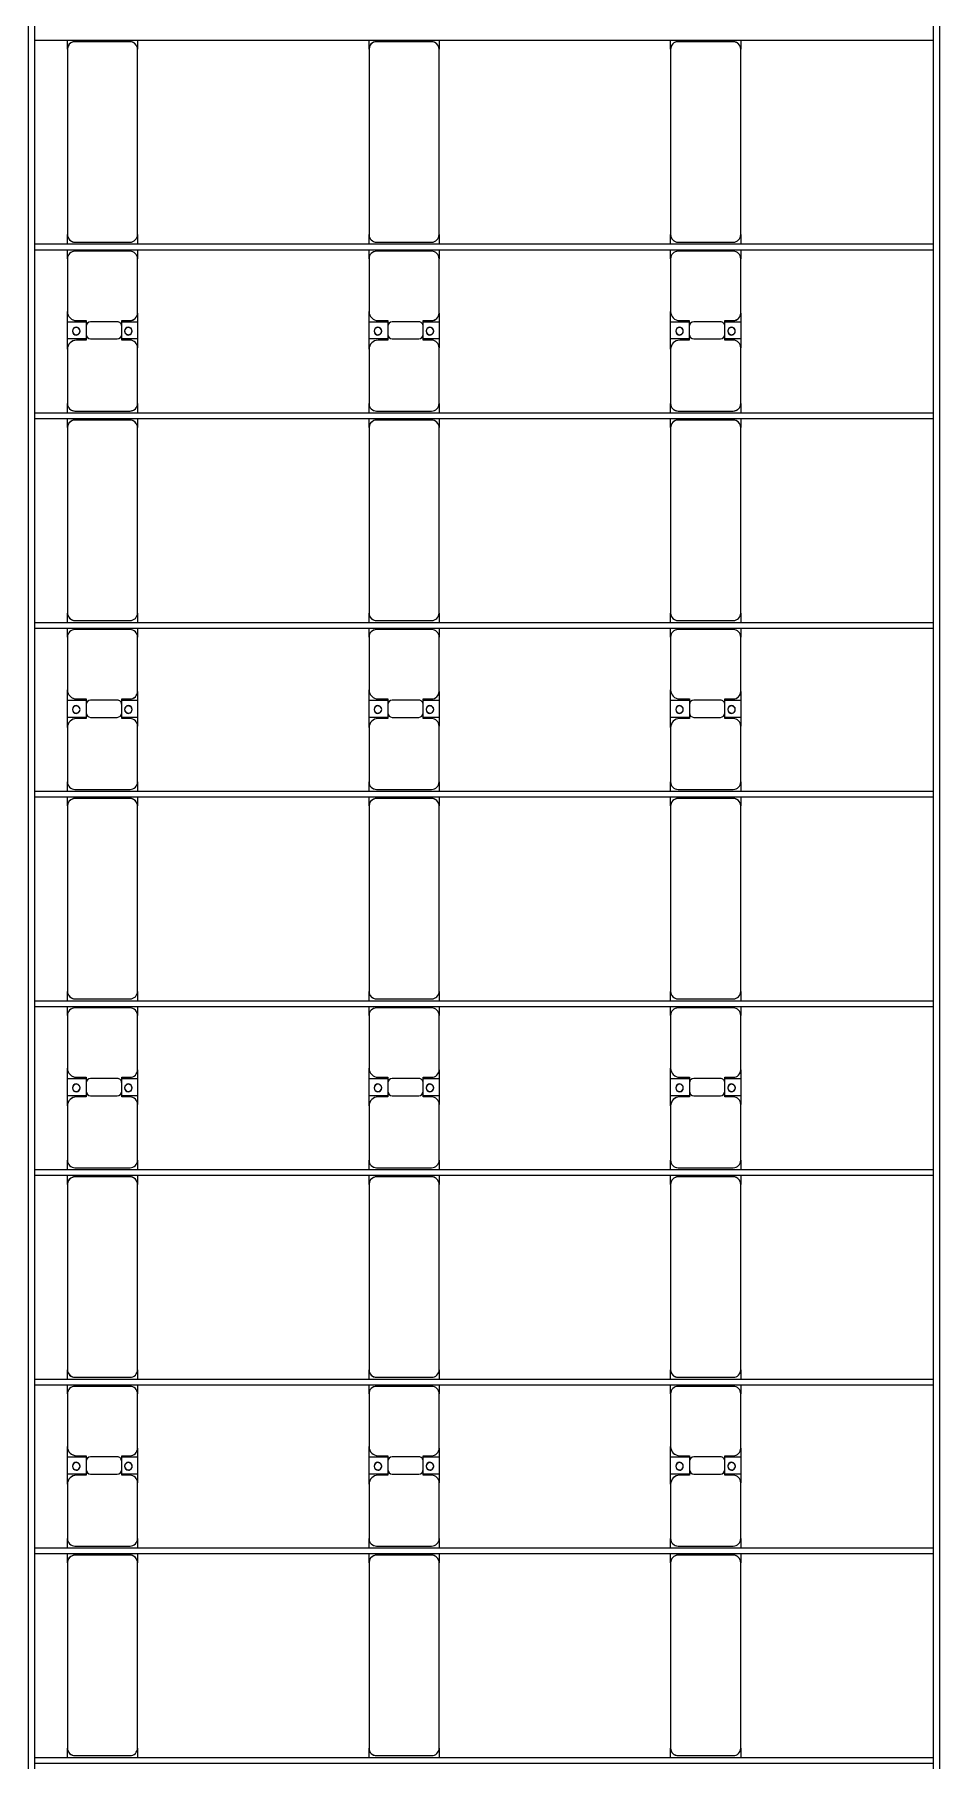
# Model space of a CAD drawing. Header units: millimetres. Extents: x -496478 to -186190, y -204059 to -87354.
# Drawn here: x -463192 to -457231, y -160054 to -148604 of the extents above; entities that cross this region are included whole.
import ezdxf

# ---------------------------------------------------------------- set-up
doc = ezdxf.new("R2010")
doc.units = ezdxf.units.MM
for name, color, linetype, lineweight in [('A-DETL-MBND', 5, 'Continuous', 9), ('A-GENM', 13, 'Continuous', 9), ('S-BEAM', 12, 'Continuous', 9)]:
    doc.layers.add(name, color=color, linetype=linetype, lineweight=lineweight)

# ---------------------------------------------------------------- blocks, each defined once
blk = doc.blocks.new('Dầm C52 - Dầm C52-24978-BỐ TRÍ KHUNG KẾT CẤU BÈ PIN 01')
at = {"layer": 'S-BEAM', "color": 1}
blk.add_line((67389, 20), (73349, 20), dxfattribs=at)
blk = doc.blocks.new('Dầm C52 - Dầm C52-V85-BỐ TRÍ KHUNG KẾT CẤU BÈ PIN 01')
at = {"layer": 'S-BEAM', "color": 1}
for p, q in [((67389, 20), (73349, 20)), ((73349, -20), (67389, -20))]:
    blk.add_line(p, q, dxfattribs=at)
blk = doc.blocks.new('Dai phao do pin - DẢI PHAO ĐỠ PIN-V105-BỐ TRÍ KHUNG KẾT CẤU BÈ PIN 01')
at = {"layer": 'A-DETL-MBND', "color": 8}
for p, q in [((21908, 242), (21970, 242)), ((23200, 242), (21970, 242)), ((23200, 242), (23258, 242)), ((23298, 242), (23360, 242)), ((23720, 242), (23360, 242)), ((23720, 242), (23902, 242)), ((23788, 242), (23970, 242)), ((23788, 118), (23788, 242)), ((23902, 242), (23902, 118)), ((24320, 242), (23970, 242)), ((24320, 242), (24378, 242)), ((24418, 242), (24480, 242)), ((25710, 242), (24480, 242)), ((25710, 242), (25768, 242)), ((25808, 242), (25870, 242)), ((26230, 242), (25870, 242)), ((26230, 242), (26412, 242)), ((26298, 242), (26480, 242)), ((26298, 118), (26298, 242)), ((26412, 242), (26412, 118)), ((26830, 242), (26480, 242)), ((26830, 242), (26888, 242)), ((26928, 242), (26990, 242)), ((28220, 242), (26990, 242)), ((28220, 242), (28278, 242)), ((28318, 242), (28380, 242)), ((28740, 242), (28380, 242)), ((28740, 242), (28922, 242)), ((28808, 242), (28990, 242)), ((28808, 118), (28808, 242)), ((28922, 242), (28922, 118)), ((29340, 242), (28990, 242)), ((29340, 242), (29398, 242)), ((29438, 242), (29500, 242)), ((30730, 242), (29500, 242)), ((30730, 242), (30788, 242)), ((30828, 242), (30890, 242)), ((31250, 242), (30890, 242)), ((31250, 242), (31432, 242)), ((31318, 242), (31500, 242)), ((31318, 118), (31318, 242)), ((31432, 242), (31432, 118)), ((31850, 242), (31500, 242)), ((31850, 242), (31908, 242)), ((31948, 242), (32010, 242)), ((33240, 242), (32010, 242)), ((33240, 242), (33298, 242)), ((21920, 192), (21920, -173)), ((23250, -173), (23250, 192)), ((23310, 192), (23310, -173)), ((23780, 118), (23780, 182)), ((23872, 118), (23780, 118)), ((23910, 118), (23818, 118)), ((23910, 182), (23910, 118)), ((24370, -173), (24370, 192)), ((24430, 192), (24430, -173)), ((25760, -173), (25760, 192)), ((25820, 192), (25820, -173)), ((26290, 118), (26290, 182)), ((26382, 118), (26290, 118)), ((26420, 118), (26328, 118)), ((26420, 182), (26420, 118)), ((26880, -173), (26880, 192)), ((26940, 192), (26940, -173)), ((28270, -173), (28270, 192)), ((28330, 192), (28330, -173)), ((28800, 118), (28800, 182)), ((28892, 118), (28800, 118)), ((28930, 118), (28838, 118)), ((28930, 182), (28930, 118)), ((29390, -173), (29390, 192)), ((29450, 192), (29450, -173)), ((30780, -173), (30780, 192)), ((30840, 192), (30840, -173)), ((31310, 118), (31310, 182)), ((31402, 118), (31310, 118)), ((31440, 118), (31348, 118)), ((31440, 182), (31440, 118)), ((31900, -173), (31900, 192)), ((31960, 192), (31960, -173)), ((33290, -173), (33290, 192)), ((23788, 88), (23788, -88)), ((23902, -88), (23902, 88)), ((26298, 88), (26298, -88)), ((26412, -88), (26412, 88)), ((28808, 88), (28808, -88)), ((28922, -88), (28922, 88)), ((31318, 88), (31318, -88)), ((31432, -88), (31432, 88)), ((21970, -223), (21908, -223)), ((21970, -223), (23200, -223)), ((23258, -223), (23200, -223)), ((23360, -223), (23298, -223)), ((23360, -223), (23730, -223)), ((23902, -223), (23730, -223)), ((23780, -173), (23780, -118)), ((23780, -118), (23872, -118)), ((23788, -223), (23788, -118)), ((23960, -223), (23788, -223)), ((23818, -118), (23910, -118)), ((23902, -118), (23902, -223)), ((23910, -118), (23910, -173)), ((23960, -223), (24320, -223)), ((24378, -223), (24320, -223)), ((24480, -223), (24418, -223)), ((24480, -223), (25710, -223)), ((25768, -223), (25710, -223)), ((25870, -223), (25808, -223)), ((25870, -223), (26240, -223)), ((26412, -223), (26240, -223)), ((26290, -173), (26290, -118)), ((26290, -118), (26382, -118)), ((26298, -223), (26298, -118)), ((26470, -223), (26298, -223)), ((26328, -118), (26420, -118)), ((26412, -118), (26412, -223)), ((26420, -118), (26420, -173)), ((26470, -223), (26830, -223)), ((26888, -223), (26830, -223)), ((26990, -223), (26928, -223)), ((26990, -223), (28220, -223)), ((28278, -223), (28220, -223)), ((28380, -223), (28318, -223)), ((28380, -223), (28750, -223)), ((28922, -223), (28750, -223)), ((28800, -173), (28800, -118)), ((28800, -118), (28892, -118)), ((28808, -223), (28808, -118)), ((28980, -223), (28808, -223)), ((28838, -118), (28930, -118)), ((28922, -118), (28922, -223)), ((28930, -118), (28930, -173)), ((28980, -223), (29340, -223)), ((29398, -223), (29340, -223)), ((29500, -223), (29438, -223)), ((29500, -223), (30730, -223)), ((30788, -223), (30730, -223)), ((30890, -223), (30828, -223)), ((30890, -223), (31260, -223)), ((31432, -223), (31260, -223)), ((31310, -173), (31310, -118)), ((31310, -118), (31402, -118)), ((31318, -223), (31318, -118)), ((31490, -223), (31318, -223)), ((31348, -118), (31440, -118)), ((31432, -118), (31432, -223)), ((31440, -118), (31440, -173)), ((31490, -223), (31850, -223)), ((31908, -223), (31850, -223)), ((32010, -223), (31948, -223)), ((32010, -223), (33240, -223)), ((33298, -223), (33240, -223))]:
    blk.add_line(p, q, dxfattribs=at)
for centre, radius, start, end in [((21970, 192), 50, 90, 180), ((21970, 192), 50, 105, 180), ((23200, 192), 50, 360, 90), ((23200, 192), 50, 15, 90), ((23360, 192), 50, 90, 180), ((23720, 182), 60, 360, 90), ((23970, 182), 60, 90, 180), ((24320, 192), 50, 360, 90), ((24480, 192), 50, 90, 180), ((24480, 192), 50, 105, 180), ((25710, 192), 50, 360, 90), ((25710, 192), 50, 15, 90), ((25870, 192), 50, 90, 180), ((26230, 182), 60, 360, 90), ((26480, 182), 60, 90, 180), ((26830, 192), 50, 0, 90), ((26990, 192), 50, 90, 180), ((26990, 192), 50, 105, 180), ((28220, 192), 50, 360, 90), ((28220, 192), 50, 15, 90), ((28380, 192), 50, 90, 180), ((28740, 182), 60, 0, 90), ((28990, 182), 60, 90, 180), ((29340, 192), 50, 0, 90), ((29500, 192), 50, 90, 180), ((29500, 192), 50, 105, 180), ((30730, 192), 50, 0, 90), ((30730, 192), 50, 15, 90), ((30890, 192), 50, 90, 180), ((31250, 182), 60, 360, 90), ((31500, 182), 60, 90, 180), ((31850, 192), 50, 0, 90), ((32010, 192), 50, 90, 180), ((32010, 192), 50, 105, 180), ((33240, 192), 50, 0, 90), ((33240, 192), 50, 15, 90), ((23360, 192), 50, 135, 180), ((23720, 182), 60, 360, 45), ((23818, 88), 30, 90, 180), ((23839, 183), 25, 360, 180), ((23839, 183), 25, 180, 0), ((23841, 183), 25, 360, 180), ((23841, 183), 25, 180, 0), ((23841, 183), 25, 180, 195), ((23872, 88), 30, 0, 90), ((23970, 182), 60, 135, 180), ((24320, 192), 50, 360, 45), ((25870, 192), 50, 135, 180), ((26230, 182), 60, 360, 45), ((26328, 88), 30, 90, 180), ((26349, 183), 25, 360, 180), ((26349, 183), 25, 180, 360), ((26351, 183), 25, 0, 180), ((26351, 183), 25, 180, 0), ((26351, 183), 25, 180, 195), ((26382, 88), 30, 0, 90), ((26480, 182), 60, 135, 180), ((26830, 192), 50, 0, 45), ((28380, 192), 50, 135, 180), ((28740, 182), 60, 0, 45), ((28838, 88), 30, 90, 180), ((28859, 183), 25, 360, 180), ((28859, 183), 25, 180, 0), ((28861, 183), 25, 0, 180), ((28861, 183), 25, 180, 0), ((28861, 183), 25, 180, 195), ((28892, 88), 30, 0, 90), ((28990, 182), 60, 135, 180), ((29340, 192), 50, 0, 45), ((30890, 192), 50, 144.1076, 180), ((31250, 182), 60, 360, 45), ((31348, 88), 30, 90, 180), ((31369, 183), 25, 0, 180), ((31369, 183), 25, 180, 0), ((31371, 183), 25, 360, 180), ((31371, 183), 25, 180, 0), ((31371, 183), 25, 180, 195), ((31402, 88), 30, 0, 90), ((31500, 182), 60, 135, 180), ((31850, 192), 50, 0, 45), ((23818, -88), 30, 180, 270), ((23872, -88), 30, 270, 0), ((26328, -88), 30, 180, 270), ((26382, -88), 30, 270, 0), ((28838, -88), 30, 180, 270), ((28892, -88), 30, 270, 0), ((31348, -88), 30, 180, 270), ((31402, -88), 30, 270, 0), ((21970, -173), 50, 180, 270), ((21970, -173), 50, 180, 270), ((23200, -173), 50, 270, 0), ((23200, -173), 50, 285, 360), ((23360, -173), 50, 180, 270), ((23360, -173), 50, 180, 225), ((23730, -173), 50, 270, 0), ((23730, -173), 50, 315, 0), ((23839, -162), 25, 360, 180), ((23839, -162), 25, 180, 0), ((23841, -162), 25, 360, 180), ((23841, -162), 25, 120, 180), ((23841, -162), 25, 180, 0), ((23841, -162), 25, 75, 105), ((23839, -162), 25, 75, 90), ((23839, -162), 25, 30, 45), ((23839, -162), 25, 360, 15), ((23960, -173), 50, 180, 270), ((23960, -173), 50, 180, 225), ((24320, -173), 50, 270, 360), ((24320, -173), 50, 315, 360), ((24480, -173), 50, 180, 270), ((24480, -173), 50, 180, 270), ((25710, -173), 50, 270, 360), ((25710, -173), 50, 285, 0), ((25870, -173), 50, 180, 270), ((25870, -173), 50, 180, 225), ((26240, -173), 50, 270, 360), ((26240, -173), 50, 315, 360), ((26349, -162), 25, 360, 180), ((26349, -162), 25, 180, 0), ((26351, -162), 25, 360, 180), ((26351, -162), 25, 120, 180), ((26351, -162), 25, 180, 0), ((26351, -162), 25, 75, 105), ((26349, -162), 25, 75, 90), ((26349, -162), 25, 30, 45), ((26349, -162), 25, 360, 15), ((26470, -173), 50, 180, 270), ((26470, -173), 50, 180, 225), ((26830, -173), 50, 270, 0), ((26830, -173), 50, 315, 0), ((26990, -173), 50, 180, 270), ((26990, -173), 50, 180, 270), ((28220, -173), 50, 270, 360), ((28220, -173), 50, 285, 360), ((28380, -173), 50, 180, 270), ((28380, -173), 50, 180, 225), ((28750, -173), 50, 270, 360), ((28750, -173), 50, 315, 0), ((28859, -162), 25, 360, 180), ((28859, -162), 25, 180, 0), ((28861, -162), 25, 360, 180), ((28861, -162), 25, 120, 180), ((28861, -162), 25, 180, 360), ((28861, -162), 25, 75, 105), ((28859, -162), 25, 75, 90), ((28859, -162), 25, 30, 45), ((28859, -162), 25, 360, 15), ((28980, -173), 50, 180, 270), ((28980, -173), 50, 180, 225), ((29340, -173), 50, 270, 0), ((29340, -173), 50, 315, 360), ((29500, -173), 50, 180, 270), ((29500, -173), 50, 180, 270), ((30730, -173), 50, 270, 0), ((30730, -173), 50, 285, 360), ((30890, -173), 50, 180, 270), ((30890, -173), 50, 180, 215.8818), ((31260, -173), 50, 270, 360), ((31260, -173), 50, 315, 360), ((31369, -162), 25, 360, 180), ((31369, -162), 25, 180, 0), ((31371, -162), 25, 360, 180), ((31371, -162), 25, 120, 180), ((31371, -162), 25, 180, 0), ((31371, -162), 25, 75, 105), ((31369, -162), 25, 75, 90), ((31369, -162), 25, 30, 45), ((31369, -162), 25, 360, 15), ((31490, -173), 50, 180, 270), ((31490, -173), 50, 180, 225), ((31850, -173), 50, 270, 360), ((31850, -173), 50, 315, 360), ((32010, -173), 50, 180, 270), ((32010, -173), 50, 180, 270), ((33240, -173), 50, 270, 0), ((33240, -173), 50, 285, 0)]:
    blk.add_arc(centre, radius, start, end, dxfattribs=at)
blk = doc.blocks.new('Dai phao do pin - DẢI PHAO ĐỠ PIN-V106-BỐ TRÍ KHUNG KẾT CẤU BÈ PIN 01')
at = {"layer": 'A-DETL-MBND', "color": 8}
for p, q in [((21908, 242), (21970, 242)), ((23200, 242), (21970, 242)), ((23200, 242), (23258, 242)), ((23298, 242), (23360, 242)), ((23720, 242), (23360, 242)), ((23720, 242), (23902, 242)), ((23788, 242), (23970, 242)), ((23788, 118), (23788, 242)), ((23902, 242), (23902, 118)), ((24320, 242), (23970, 242)), ((24320, 242), (24378, 242)), ((24418, 242), (24480, 242)), ((25710, 242), (24480, 242)), ((25710, 242), (25768, 242)), ((25808, 242), (25870, 242)), ((26230, 242), (25870, 242)), ((26230, 242), (26412, 242)), ((26298, 242), (26480, 242)), ((26298, 118), (26298, 242)), ((26412, 242), (26412, 118)), ((26830, 242), (26480, 242)), ((26830, 242), (26888, 242)), ((26928, 242), (26990, 242)), ((28220, 242), (26990, 242)), ((28220, 242), (28278, 242)), ((28318, 242), (28380, 242)), ((28740, 242), (28380, 242)), ((28740, 242), (28922, 242)), ((28808, 242), (28990, 242)), ((28808, 118), (28808, 242)), ((28922, 242), (28922, 118)), ((29340, 242), (28990, 242)), ((29340, 242), (29398, 242)), ((29438, 242), (29500, 242)), ((30730, 242), (29500, 242)), ((30730, 242), (30788, 242)), ((30828, 242), (30890, 242)), ((31250, 242), (30890, 242)), ((31250, 242), (31432, 242)), ((31318, 242), (31500, 242)), ((31318, 118), (31318, 242)), ((31432, 242), (31432, 118)), ((31850, 242), (31500, 242)), ((31850, 242), (31908, 242)), ((31948, 242), (32010, 242)), ((33240, 242), (32010, 242)), ((33240, 242), (33298, 242)), ((21920, 192), (21920, -173)), ((23250, -173), (23250, 192)), ((23310, 192), (23310, -173)), ((23780, 118), (23780, 182)), ((23872, 118), (23780, 118)), ((23910, 118), (23818, 118)), ((23910, 182), (23910, 118)), ((24370, -173), (24370, 192)), ((24430, 192), (24430, -173)), ((25760, -173), (25760, 192)), ((25820, 192), (25820, -173)), ((26290, 118), (26290, 182)), ((26382, 118), (26290, 118)), ((26420, 118), (26328, 118)), ((26420, 182), (26420, 118)), ((26880, -173), (26880, 192)), ((26940, 192), (26940, -173)), ((28270, -173), (28270, 192)), ((28330, 192), (28330, -173)), ((28800, 118), (28800, 182)), ((28892, 118), (28800, 118)), ((28930, 118), (28838, 118)), ((28930, 182), (28930, 118)), ((29390, -173), (29390, 192)), ((29450, 192), (29450, -173)), ((30780, -173), (30780, 192)), ((30840, 192), (30840, -173)), ((31310, 118), (31310, 182)), ((31402, 118), (31310, 118)), ((31440, 118), (31348, 118)), ((31440, 182), (31440, 118)), ((31900, -173), (31900, 192)), ((31960, 192), (31960, -173)), ((33290, -173), (33290, 192)), ((23788, 88), (23788, -88)), ((23902, -88), (23902, 88)), ((26298, 88), (26298, -88)), ((26412, -88), (26412, 88)), ((28808, 88), (28808, -88)), ((28922, -88), (28922, 88)), ((31318, 88), (31318, -88)), ((31432, -88), (31432, 88)), ((21970, -223), (21908, -223)), ((21970, -223), (23200, -223)), ((23258, -223), (23200, -223)), ((23360, -223), (23298, -223)), ((23360, -223), (23730, -223)), ((23902, -223), (23730, -223)), ((23780, -173), (23780, -118)), ((23780, -118), (23872, -118)), ((23788, -223), (23788, -118)), ((23960, -223), (23788, -223)), ((23818, -118), (23910, -118)), ((23902, -118), (23902, -223)), ((23910, -118), (23910, -173)), ((23960, -223), (24320, -223)), ((24378, -223), (24320, -223)), ((24480, -223), (24418, -223)), ((24480, -223), (25710, -223)), ((25768, -223), (25710, -223)), ((25870, -223), (25808, -223)), ((25870, -223), (26240, -223)), ((26412, -223), (26240, -223)), ((26290, -173), (26290, -118)), ((26290, -118), (26382, -118)), ((26298, -223), (26298, -118)), ((26470, -223), (26298, -223)), ((26328, -118), (26420, -118)), ((26412, -118), (26412, -223)), ((26420, -118), (26420, -173)), ((26470, -223), (26830, -223)), ((26888, -223), (26830, -223)), ((26990, -223), (26928, -223)), ((26990, -223), (28220, -223)), ((28278, -223), (28220, -223)), ((28380, -223), (28318, -223)), ((28380, -223), (28750, -223)), ((28922, -223), (28750, -223)), ((28800, -173), (28800, -118)), ((28800, -118), (28892, -118)), ((28808, -223), (28808, -118)), ((28980, -223), (28808, -223)), ((28838, -118), (28930, -118)), ((28922, -118), (28922, -223)), ((28930, -118), (28930, -173)), ((28980, -223), (29340, -223)), ((29398, -223), (29340, -223)), ((29500, -223), (29438, -223)), ((29500, -223), (30730, -223)), ((30788, -223), (30730, -223)), ((30890, -223), (30828, -223)), ((30890, -223), (31260, -223)), ((31432, -223), (31260, -223)), ((31310, -173), (31310, -118)), ((31310, -118), (31402, -118)), ((31318, -223), (31318, -118)), ((31490, -223), (31318, -223)), ((31348, -118), (31440, -118)), ((31432, -118), (31432, -223)), ((31440, -118), (31440, -173)), ((31490, -223), (31850, -223)), ((31908, -223), (31850, -223)), ((32010, -223), (31948, -223)), ((32010, -223), (33240, -223)), ((33298, -223), (33240, -223))]:
    blk.add_line(p, q, dxfattribs=at)
for centre, radius, start, end in [((21970, 192), 50, 90, 180), ((21970, 192), 50, 105, 180), ((23200, 192), 50, 360, 90), ((23200, 192), 50, 15, 90), ((23360, 192), 50, 90, 180), ((23720, 182), 60, 360, 90), ((23970, 182), 60, 90, 180), ((24320, 192), 50, 360, 90), ((24480, 192), 50, 90, 180), ((24480, 192), 50, 105, 180), ((25710, 192), 50, 360, 90), ((25710, 192), 50, 15, 90), ((25870, 192), 50, 90, 180), ((26230, 182), 60, 360, 90), ((26480, 182), 60, 90, 180), ((26830, 192), 50, 0, 90), ((26990, 192), 50, 90, 180), ((26990, 192), 50, 105, 180), ((28220, 192), 50, 360, 90), ((28220, 192), 50, 15, 90), ((28380, 192), 50, 90, 180), ((28740, 182), 60, 0, 90), ((28990, 182), 60, 90, 180), ((29340, 192), 50, 0, 90), ((29500, 192), 50, 90, 180), ((29500, 192), 50, 105, 180), ((30730, 192), 50, 0, 90), ((30730, 192), 50, 15, 90), ((30890, 192), 50, 90, 180), ((31250, 182), 60, 360, 90), ((31500, 182), 60, 90, 180), ((31850, 192), 50, 0, 90), ((32010, 192), 50, 90, 180), ((32010, 192), 50, 105, 180), ((33240, 192), 50, 0, 90), ((33240, 192), 50, 15, 90), ((23360, 192), 50, 135, 180), ((23720, 182), 60, 360, 45), ((23818, 88), 30, 90, 180), ((23839, 183), 25, 360, 180), ((23839, 183), 25, 180, 0), ((23841, 183), 25, 360, 180), ((23841, 183), 25, 180, 0), ((23841, 183), 25, 180, 195), ((23872, 88), 30, 0, 90), ((23970, 182), 60, 135, 180), ((24320, 192), 50, 360, 45), ((25870, 192), 50, 135, 180), ((26230, 182), 60, 360, 45), ((26328, 88), 30, 90, 180), ((26349, 183), 25, 360, 180), ((26349, 183), 25, 180, 360), ((26351, 183), 25, 0, 180), ((26351, 183), 25, 180, 0), ((26351, 183), 25, 180, 195), ((26382, 88), 30, 0, 90), ((26480, 182), 60, 135, 180), ((26830, 192), 50, 0, 45), ((28380, 192), 50, 135, 180), ((28740, 182), 60, 0, 45), ((28838, 88), 30, 90, 180), ((28859, 183), 25, 360, 180), ((28859, 183), 25, 180, 0), ((28861, 183), 25, 0, 180), ((28861, 183), 25, 180, 0), ((28861, 183), 25, 180, 195), ((28892, 88), 30, 0, 90), ((28990, 182), 60, 135, 180), ((29340, 192), 50, 0, 45), ((30890, 192), 50, 135, 180), ((31250, 182), 60, 360, 45), ((31348, 88), 30, 90, 180), ((31369, 183), 25, 0, 180), ((31369, 183), 25, 180, 0), ((31371, 183), 25, 360, 180), ((31371, 183), 25, 180, 0), ((31371, 183), 25, 180, 195), ((31402, 88), 30, 0, 90), ((31500, 182), 60, 135, 180), ((31850, 192), 50, 0, 45), ((23818, -88), 30, 180, 270), ((23872, -88), 30, 270, 0), ((26328, -88), 30, 180, 270), ((26382, -88), 30, 270, 0), ((28838, -88), 30, 180, 270), ((28892, -88), 30, 270, 0), ((31348, -88), 30, 180, 270), ((31402, -88), 30, 270, 0), ((21970, -173), 50, 180, 270), ((21970, -173), 50, 180, 270), ((23200, -173), 50, 270, 0), ((23200, -173), 50, 285, 360), ((23360, -173), 50, 180, 270), ((23360, -173), 50, 180, 225), ((23730, -173), 50, 270, 0), ((23730, -173), 50, 315, 0), ((23839, -162), 25, 360, 180), ((23839, -162), 25, 180, 0), ((23841, -162), 25, 360, 180), ((23841, -162), 25, 120, 180), ((23841, -162), 25, 180, 0), ((23841, -162), 25, 75, 105), ((23839, -162), 25, 75, 90), ((23839, -162), 25, 30, 45), ((23839, -162), 25, 360, 15), ((23960, -173), 50, 180, 270), ((23960, -173), 50, 180, 225), ((24320, -173), 50, 270, 360), ((24320, -173), 50, 315, 360), ((24480, -173), 50, 180, 270), ((24480, -173), 50, 180, 270), ((25710, -173), 50, 270, 360), ((25710, -173), 50, 285, 0), ((25870, -173), 50, 180, 270), ((25870, -173), 50, 180, 225), ((26240, -173), 50, 270, 360), ((26240, -173), 50, 315, 360), ((26349, -162), 25, 360, 180), ((26349, -162), 25, 180, 0), ((26351, -162), 25, 360, 180), ((26351, -162), 25, 120, 180), ((26351, -162), 25, 180, 0), ((26351, -162), 25, 75, 105), ((26349, -162), 25, 75, 90), ((26349, -162), 25, 30, 45), ((26349, -162), 25, 360, 15), ((26470, -173), 50, 180, 270), ((26470, -173), 50, 180, 225), ((26830, -173), 50, 270, 0), ((26830, -173), 50, 315, 0), ((26990, -173), 50, 180, 270), ((26990, -173), 50, 180, 270), ((28220, -173), 50, 270, 360), ((28220, -173), 50, 285, 360), ((28380, -173), 50, 180, 270), ((28380, -173), 50, 180, 225), ((28750, -173), 50, 270, 360), ((28750, -173), 50, 315, 0), ((28859, -162), 25, 360, 180), ((28859, -162), 25, 180, 0), ((28861, -162), 25, 360, 180), ((28861, -162), 25, 120, 180), ((28861, -162), 25, 180, 360), ((28861, -162), 25, 75, 105), ((28859, -162), 25, 75, 90), ((28859, -162), 25, 30, 45), ((28859, -162), 25, 360, 15), ((28980, -173), 50, 180, 270), ((28980, -173), 50, 180, 225), ((29340, -173), 50, 270, 0), ((29340, -173), 50, 315, 360), ((29500, -173), 50, 180, 270), ((29500, -173), 50, 180, 270), ((30730, -173), 50, 270, 0), ((30730, -173), 50, 285, 360), ((30890, -173), 50, 180, 270), ((30890, -173), 50, 180, 225), ((31260, -173), 50, 270, 360), ((31260, -173), 50, 315, 360), ((31369, -162), 25, 360, 180), ((31369, -162), 25, 180, 0), ((31371, -162), 25, 360, 180), ((31371, -162), 25, 120, 180), ((31371, -162), 25, 180, 0), ((31371, -162), 25, 75, 105), ((31369, -162), 25, 75, 90), ((31369, -162), 25, 30, 45), ((31369, -162), 25, 360, 15), ((31490, -173), 50, 180, 270), ((31490, -173), 50, 180, 225), ((31850, -173), 50, 270, 360), ((31850, -173), 50, 315, 360), ((32010, -173), 50, 180, 270), ((32010, -173), 50, 180, 270), ((33240, -173), 50, 270, 0), ((33240, -173), 50, 285, 0)]:
    blk.add_arc(centre, radius, start, end, dxfattribs=at)
blk = doc.blocks.new('Dai phao do pin - DẢI PHAO ĐỠ PIN-V107-BỐ TRÍ KHUNG KẾT CẤU BÈ PIN 01')
at = {"layer": 'A-DETL-MBND', "color": 8}
for p, q in [((21908, 242), (21970, 242)), ((23200, 242), (21970, 242)), ((23200, 242), (23258, 242)), ((23298, 242), (23360, 242)), ((23720, 242), (23360, 242)), ((23720, 242), (23902, 242)), ((23788, 242), (23970, 242)), ((23788, 118), (23788, 242)), ((23902, 242), (23902, 118)), ((24320, 242), (23970, 242)), ((24320, 242), (24378, 242)), ((24418, 242), (24480, 242)), ((25710, 242), (24480, 242)), ((25710, 242), (25768, 242)), ((25808, 242), (25870, 242)), ((26230, 242), (25870, 242)), ((26230, 242), (26412, 242)), ((26298, 242), (26480, 242)), ((26298, 118), (26298, 242)), ((26412, 242), (26412, 118)), ((26830, 242), (26480, 242)), ((26830, 242), (26888, 242)), ((26928, 242), (26990, 242)), ((28220, 242), (26990, 242)), ((28220, 242), (28278, 242)), ((28318, 242), (28380, 242)), ((28740, 242), (28380, 242)), ((28740, 242), (28922, 242)), ((28808, 242), (28990, 242)), ((28808, 118), (28808, 242)), ((28922, 242), (28922, 118)), ((29340, 242), (28990, 242)), ((29340, 242), (29398, 242)), ((29438, 242), (29500, 242)), ((30730, 242), (29500, 242)), ((30730, 242), (30788, 242)), ((30828, 242), (30890, 242)), ((31250, 242), (30890, 242)), ((31250, 242), (31432, 242)), ((31318, 242), (31500, 242)), ((31318, 118), (31318, 242)), ((31432, 242), (31432, 118)), ((31850, 242), (31500, 242)), ((31850, 242), (31908, 242)), ((31948, 242), (32010, 242)), ((33240, 242), (32010, 242)), ((33240, 242), (33298, 242)), ((21920, 192), (21920, -173)), ((23250, -173), (23250, 192)), ((23310, 192), (23310, -173)), ((23780, 118), (23780, 182)), ((23872, 118), (23780, 118)), ((23910, 118), (23818, 118)), ((23910, 182), (23910, 118)), ((24370, -173), (24370, 192)), ((24430, 192), (24430, -173)), ((25760, -173), (25760, 192)), ((25820, 192), (25820, -173)), ((26290, 118), (26290, 182)), ((26382, 118), (26290, 118)), ((26420, 118), (26328, 118)), ((26420, 182), (26420, 118)), ((26880, -173), (26880, 192)), ((26940, 192), (26940, -173)), ((28270, -173), (28270, 192)), ((28330, 192), (28330, -173)), ((28800, 118), (28800, 182)), ((28892, 118), (28800, 118)), ((28930, 118), (28838, 118)), ((28930, 182), (28930, 118)), ((29390, -173), (29390, 192)), ((29450, 192), (29450, -173)), ((30780, -173), (30780, 192)), ((30840, 192), (30840, -173)), ((31310, 118), (31310, 182)), ((31402, 118), (31310, 118)), ((31440, 118), (31348, 118)), ((31440, 182), (31440, 118)), ((31900, -173), (31900, 192)), ((31960, 192), (31960, -173)), ((33290, -173), (33290, 192)), ((23788, 88), (23788, -88)), ((23902, -88), (23902, 88)), ((26298, 88), (26298, -88)), ((26412, -88), (26412, 88)), ((28808, 88), (28808, -88)), ((28922, -88), (28922, 88)), ((31318, 88), (31318, -88)), ((31432, -88), (31432, 88)), ((21970, -223), (21908, -223)), ((21970, -223), (23200, -223)), ((23258, -223), (23200, -223)), ((23360, -223), (23298, -223)), ((23360, -223), (23730, -223)), ((23902, -223), (23730, -223)), ((23780, -173), (23780, -118)), ((23780, -118), (23872, -118)), ((23788, -223), (23788, -118)), ((23960, -223), (23788, -223)), ((23818, -118), (23910, -118)), ((23902, -118), (23902, -223)), ((23910, -118), (23910, -173)), ((23960, -223), (24320, -223)), ((24378, -223), (24320, -223)), ((24480, -223), (24418, -223)), ((24480, -223), (25710, -223)), ((25768, -223), (25710, -223)), ((25870, -223), (25808, -223)), ((25870, -223), (26240, -223)), ((26412, -223), (26240, -223)), ((26290, -173), (26290, -118)), ((26290, -118), (26382, -118)), ((26298, -223), (26298, -118)), ((26470, -223), (26298, -223)), ((26328, -118), (26420, -118)), ((26412, -118), (26412, -223)), ((26420, -118), (26420, -173)), ((26470, -223), (26830, -223)), ((26888, -223), (26830, -223)), ((26990, -223), (26928, -223)), ((26990, -223), (28220, -223)), ((28278, -223), (28220, -223)), ((28380, -223), (28318, -223)), ((28380, -223), (28750, -223)), ((28922, -223), (28750, -223)), ((28800, -173), (28800, -118)), ((28800, -118), (28892, -118)), ((28808, -223), (28808, -118)), ((28980, -223), (28808, -223)), ((28838, -118), (28930, -118)), ((28922, -118), (28922, -223)), ((28930, -118), (28930, -173)), ((28980, -223), (29340, -223)), ((29398, -223), (29340, -223)), ((29500, -223), (29438, -223)), ((29500, -223), (30730, -223)), ((30788, -223), (30730, -223)), ((30890, -223), (30828, -223)), ((30890, -223), (31260, -223)), ((31432, -223), (31260, -223)), ((31310, -173), (31310, -118)), ((31310, -118), (31402, -118)), ((31318, -223), (31318, -118)), ((31490, -223), (31318, -223)), ((31348, -118), (31440, -118)), ((31432, -118), (31432, -223)), ((31440, -118), (31440, -173)), ((31490, -223), (31850, -223)), ((31908, -223), (31850, -223)), ((32010, -223), (31948, -223)), ((32010, -223), (33240, -223)), ((33298, -223), (33240, -223))]:
    blk.add_line(p, q, dxfattribs=at)
for centre, radius, start, end in [((21970, 192), 50, 90, 180), ((21970, 192), 50, 105, 180), ((23200, 192), 50, 360, 90), ((23200, 192), 50, 15, 90), ((23360, 192), 50, 90, 180), ((23720, 182), 60, 360, 90), ((23970, 182), 60, 90, 180), ((24320, 192), 50, 360, 90), ((24480, 192), 50, 90, 180), ((24480, 192), 50, 105, 180), ((25710, 192), 50, 360, 90), ((25710, 192), 50, 15, 90), ((25870, 192), 50, 90, 180), ((26230, 182), 60, 360, 90), ((26480, 182), 60, 90, 180), ((26830, 192), 50, 0, 90), ((26990, 192), 50, 90, 180), ((26990, 192), 50, 105, 180), ((28220, 192), 50, 360, 90), ((28220, 192), 50, 15, 90), ((28380, 192), 50, 90, 180), ((28740, 182), 60, 0, 90), ((28990, 182), 60, 90, 180), ((29340, 192), 50, 0, 90), ((29500, 192), 50, 90, 180), ((29500, 192), 50, 105, 180), ((30730, 192), 50, 0, 90), ((30730, 192), 50, 15, 90), ((30890, 192), 50, 90, 180), ((31250, 182), 60, 360, 90), ((31500, 182), 60, 90, 180), ((31850, 192), 50, 0, 90), ((32010, 192), 50, 90, 180), ((32010, 192), 50, 105, 180), ((33240, 192), 50, 0, 90), ((33240, 192), 50, 15, 90), ((23360, 192), 50, 135, 180), ((23720, 182), 60, 360, 45), ((23818, 88), 30, 90, 180), ((23839, 183), 25, 360, 180), ((23839, 183), 25, 180, 0), ((23841, 183), 25, 360, 180), ((23841, 183), 25, 180, 0), ((23841, 183), 25, 180, 195), ((23872, 88), 30, 0, 90), ((23970, 182), 60, 135, 180), ((24320, 192), 50, 360, 45), ((25870, 192), 50, 135, 180), ((26230, 182), 60, 360, 45), ((26328, 88), 30, 90, 180), ((26349, 183), 25, 360, 180), ((26349, 183), 25, 180, 360), ((26351, 183), 25, 0, 180), ((26351, 183), 25, 180, 0), ((26351, 183), 25, 180, 195), ((26382, 88), 30, 0, 90), ((26480, 182), 60, 135, 180), ((26830, 192), 50, 0, 45), ((28380, 192), 50, 135, 180), ((28740, 182), 60, 0, 45), ((28838, 88), 30, 90, 180), ((28859, 183), 25, 360, 180), ((28859, 183), 25, 180, 0), ((28861, 183), 25, 0, 180), ((28861, 183), 25, 180, 0), ((28861, 183), 25, 180, 195), ((28892, 88), 30, 0, 90), ((28990, 182), 60, 135, 180), ((29340, 192), 50, 0, 45), ((30890, 192), 50, 144.0077, 180), ((31250, 182), 60, 360, 45), ((31348, 88), 30, 90, 180), ((31369, 183), 25, 0, 180), ((31369, 183), 25, 180, 0), ((31371, 183), 25, 360, 180), ((31371, 183), 25, 180, 0), ((31371, 183), 25, 180, 195), ((31402, 88), 30, 0, 90), ((31500, 182), 60, 135, 180), ((31850, 192), 50, 0, 45), ((23818, -88), 30, 180, 270), ((23872, -88), 30, 270, 0), ((26328, -88), 30, 180, 270), ((26382, -88), 30, 270, 0), ((28838, -88), 30, 180, 270), ((28892, -88), 30, 270, 0), ((31348, -88), 30, 180, 270), ((31402, -88), 30, 270, 0), ((21970, -173), 50, 180, 270), ((21970, -173), 50, 180, 270), ((23200, -173), 50, 270, 0), ((23200, -173), 50, 285, 360), ((23360, -173), 50, 180, 270), ((23360, -173), 50, 180, 225), ((23730, -173), 50, 270, 0), ((23730, -173), 50, 315, 0), ((23839, -162), 25, 360, 180), ((23839, -162), 25, 180, 0), ((23841, -162), 25, 360, 180), ((23841, -162), 25, 120, 180), ((23841, -162), 25, 180, 0), ((23841, -162), 25, 75, 105), ((23839, -162), 25, 75, 90), ((23839, -162), 25, 30, 45), ((23839, -162), 25, 360, 15), ((23960, -173), 50, 180, 270), ((23960, -173), 50, 180, 225), ((24320, -173), 50, 270, 360), ((24320, -173), 50, 315, 360), ((24480, -173), 50, 180, 270), ((24480, -173), 50, 180, 270), ((25710, -173), 50, 270, 360), ((25710, -173), 50, 285, 0), ((25870, -173), 50, 180, 270), ((25870, -173), 50, 180, 225), ((26240, -173), 50, 270, 360), ((26240, -173), 50, 315, 360), ((26349, -162), 25, 360, 180), ((26349, -162), 25, 180, 0), ((26351, -162), 25, 360, 180), ((26351, -162), 25, 120, 180), ((26351, -162), 25, 180, 0), ((26351, -162), 25, 75, 105), ((26349, -162), 25, 75, 90), ((26349, -162), 25, 30, 45), ((26349, -162), 25, 360, 15), ((26470, -173), 50, 180, 270), ((26470, -173), 50, 180, 225), ((26830, -173), 50, 270, 0), ((26830, -173), 50, 315, 0), ((26990, -173), 50, 180, 270), ((26990, -173), 50, 180, 270), ((28220, -173), 50, 270, 360), ((28220, -173), 50, 285, 360), ((28380, -173), 50, 180, 270), ((28380, -173), 50, 180, 225), ((28750, -173), 50, 270, 360), ((28750, -173), 50, 315, 0), ((28859, -162), 25, 360, 180), ((28859, -162), 25, 180, 0), ((28861, -162), 25, 360, 180), ((28861, -162), 25, 120, 180), ((28861, -162), 25, 180, 360), ((28861, -162), 25, 75, 105), ((28859, -162), 25, 75, 90), ((28859, -162), 25, 30, 45), ((28859, -162), 25, 360, 15), ((28980, -173), 50, 180, 270), ((28980, -173), 50, 180, 225), ((29340, -173), 50, 270, 0), ((29340, -173), 50, 315, 360), ((29500, -173), 50, 180, 270), ((29500, -173), 50, 180, 270), ((30730, -173), 50, 270, 0), ((30730, -173), 50, 285, 360), ((30890, -173), 50, 180, 270), ((30890, -173), 50, 180, 215.9818), ((31260, -173), 50, 270, 360), ((31260, -173), 50, 315, 360), ((31369, -162), 25, 360, 180), ((31369, -162), 25, 180, 0), ((31371, -162), 25, 360, 180), ((31371, -162), 25, 120, 180), ((31371, -162), 25, 180, 0), ((31371, -162), 25, 75, 105), ((31369, -162), 25, 75, 90), ((31369, -162), 25, 30, 45), ((31369, -162), 25, 360, 15), ((31490, -173), 50, 180, 270), ((31490, -173), 50, 180, 225), ((31850, -173), 50, 270, 360), ((31850, -173), 50, 315, 360), ((32010, -173), 50, 180, 270), ((32010, -173), 50, 180, 270), ((33240, -173), 50, 270, 0), ((33240, -173), 50, 285, 0)]:
    blk.add_arc(centre, radius, start, end, dxfattribs=at)
blk = doc.blocks.new('Dầm C52 - Hộp 40x60-25668-BỐ TRÍ KHUNG KẾT CẤU BÈ PIN 01')
at = {"layer": 'S-BEAM', "color": 3, "lineweight": 25}
for p, q in [((-37704.457606, 20), (37704.457606, 20)), ((37704.457606, -20), (-37704.457606, -20))]:
    blk.add_line(p, q, dxfattribs=at)
blk = doc.blocks.new('HOBANMONG_BEPIN 1_rvt-1-BỐ TRÍ KHUNG KẾT CẤU BÈ PIN 01')
at = {"layer": 'A-GENM', "lineweight": 9, "rotation": 90.00075860989342}
for name, p in [('Dai phao do pin - DẢI PHAO ĐỠ PIN-V107-BỐ TRÍ KHUNG KẾT CẤU BÈ PIN 01', (-462732, -181942)), ('Dai phao do pin - DẢI PHAO ĐỠ PIN-V106-BỐ TRÍ KHUNG KẾT CẤU BÈ PIN 01', (-460732, -181942)), ('Dai phao do pin - DẢI PHAO ĐỠ PIN-V105-BỐ TRÍ KHUNG KẾT CẤU BÈ PIN 01', (-458732, -181942))]:
    blk.add_blockref(name, p, dxfattribs=at)
at = {"layer": 'S-BEAM', "lineweight": 9}
for name, p, rotation in [('Dầm C52 - Hộp 40x60-25668-BỐ TRÍ KHUNG KẾT CẤU BÈ PIN 01', (-463212, -148052), 90.00075860989166), ('Dầm C52 - Hộp 40x60-25668-BỐ TRÍ KHUNG KẾT CẤU BÈ PIN 01', (-457212, -148051), 90.00075860989166), ('Dầm C52 - Dầm C52-24978-BỐ TRÍ KHUNG KẾT CẤU BÈ PIN 01', (-389843, -148623), 180.0007586094741), ('Dầm C52 - Dầm C52-V85-BỐ TRÍ KHUNG KẾT CẤU BÈ PIN 01', (-389843, -150013), 180.0007586094741), ('Dầm C52 - Dầm C52-V85-BỐ TRÍ KHUNG KẾT CẤU BÈ PIN 01', (-389843, -151133), 180.0007586094741), ('Dầm C52 - Dầm C52-V85-BỐ TRÍ KHUNG KẾT CẤU BÈ PIN 01', (-389843, -152523), 180.0007586094741), ('Dầm C52 - Dầm C52-V85-BỐ TRÍ KHUNG KẾT CẤU BÈ PIN 01', (-389843, -153643), 180.0007586094741), ('Dầm C52 - Dầm C52-V85-BỐ TRÍ KHUNG KẾT CẤU BÈ PIN 01', (-389843, -155033), 180.0007586094741), ('Dầm C52 - Dầm C52-V85-BỐ TRÍ KHUNG KẾT CẤU BÈ PIN 01', (-389843, -156153), 180.0007586094741), ('Dầm C52 - Dầm C52-V85-BỐ TRÍ KHUNG KẾT CẤU BÈ PIN 01', (-389843, -157543), 180.0007586094741), ('Dầm C52 - Dầm C52-V85-BỐ TRÍ KHUNG KẾT CẤU BÈ PIN 01', (-389843, -158663), 180.0007586094741), ('Dầm C52 - Dầm C52-V85-BỐ TRÍ KHUNG KẾT CẤU BÈ PIN 01', (-389843, -160053), 180.0007586094741)]:
    blk.add_blockref(name, p, dxfattribs=dict(at, rotation=rotation))

msp = doc.modelspace()

# ---------------------------------------------------------------- block references
at = {"lineweight": 5}
msp.add_blockref('HOBANMONG_BEPIN 1_rvt-1-BỐ TRÍ KHUNG KẾT CẤU BÈ PIN 01', (0, 0), dxfattribs=at)

doc.saveas('drawing.dxf')
